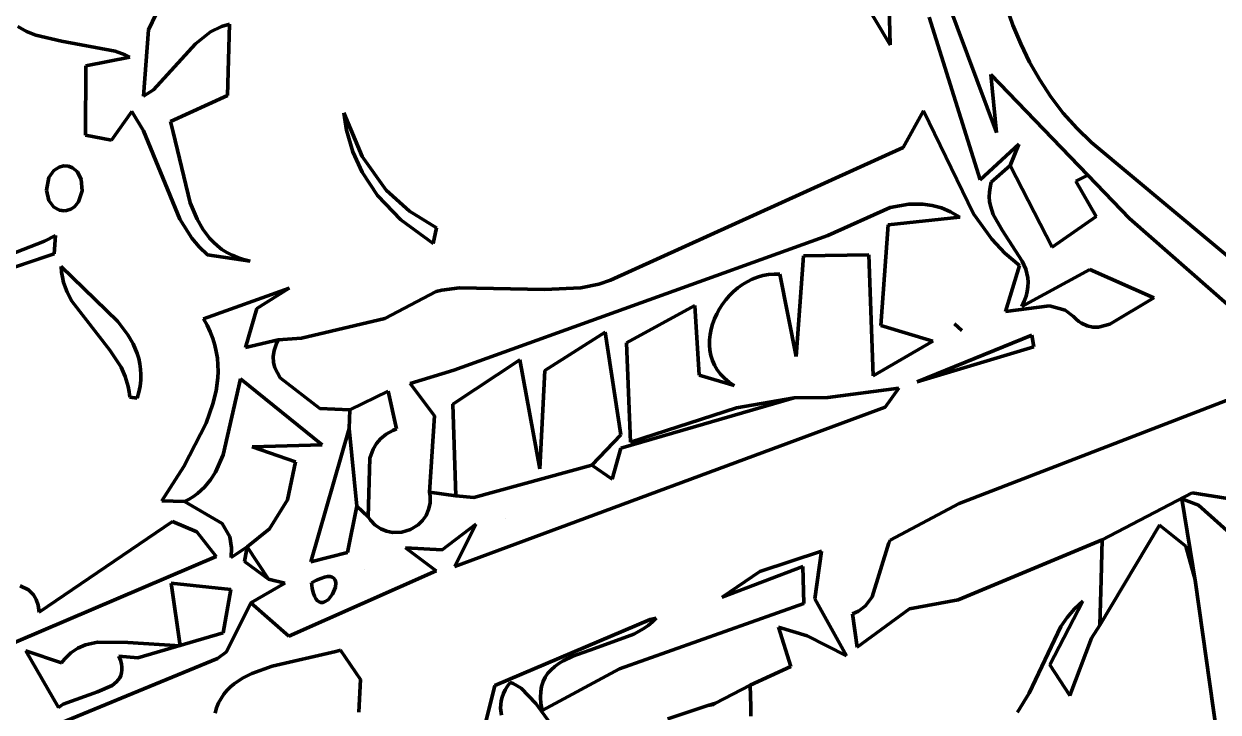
# Model space of a CAD drawing. Header units: millimetres. Extents: x 0 to 8.5, y 0 to 13.2.
# Drawn here: x 3.359 to 4.311, y 10.103 to 10.652 of the extents above; entities that cross this region are included whole.
import ezdxf

# ---------------------------------------------------------------- set-up
doc = ezdxf.new("R2010")
doc.units = ezdxf.units.MM
for name, color, linetype, lineweight in [('color#060606ff', 7, 'CONTINUOUS', 100), ('color#5c5c5cff', 7, 'CONTINUOUS', 100), ('color#aeaeaeff', 7, 'CONTINUOUS', 100), ('color#ffffffff', 7, 'CONTINUOUS', 100)]:
    doc.layers.add(name, color=color, linetype=linetype, lineweight=lineweight)

msp = doc.modelspace()

# ---------------------------------------------------------------- linework, layer by layer
at = {"layer": 'color#060606ff'}
for p, q in [((4.01243, 10.6974), (4.0495, 10.63492)), ((4.0495, 10.63492), (4.04821, 10.6835)), ((3.45839, 10.64679), (3.4646, 10.65972)), ((4.13433, 10.56513), (4.09542, 10.66885)), ((4.14214, 10.66608), (4.1474, 10.65067)), ((3.52317, 10.6513), (3.51661, 10.64939)), ((3.52146, 10.59465), (3.52317, 10.6513)), ((4.08073, 10.65685), (4.12133, 10.52726)), ((4.1474, 10.65067), (4.15358, 10.63564)), ((3.35431, 10.6495), (3.36116, 10.64556)), ((3.36116, 10.64556), (3.3686, 10.64256)), ((3.3686, 10.64256), (3.38905, 10.63784)), ((3.4545, 10.59392), (3.45839, 10.64679)), ((3.50796, 10.64524), (3.49593, 10.63567)), ((3.51661, 10.64939), (3.50796, 10.64524)), ((3.38905, 10.63784), (3.43188, 10.62988)), ((3.49593, 10.63567), (3.46247, 10.59906)), ((4.15358, 10.63564), (4.16069, 10.62104)), ((3.44359, 10.62501), (3.40844, 10.61813)), ((3.43188, 10.62988), (3.4398, 10.62686)), ((3.4398, 10.62686), (3.44359, 10.62501)), ((3.40844, 10.61813), (3.40825, 10.5629)), ((4.16069, 10.62104), (4.16873, 10.60695)), ((4.207, 10.53111), (4.12971, 10.61135)), ((4.12971, 10.61135), (4.13433, 10.56513)), ((4.16873, 10.60695), (4.17769, 10.59343)), ((3.46247, 10.59906), (3.4545, 10.59392)), ((3.47597, 10.57383), (3.52146, 10.59465)), ((4.17769, 10.59343), (4.18757, 10.58056)), ((3.42888, 10.55894), (3.4453, 10.58185)), ((3.4453, 10.58185), (3.45445, 10.56649)), ((3.62865, 10.54601), (3.61418, 10.58079)), ((3.61418, 10.58079), (3.61626, 10.56698)), ((4.07626, 10.58234), (4.05995, 10.55321)), ((4.11588, 10.5004), (4.07626, 10.58234)), ((4.18757, 10.58056), (4.19837, 10.5684)), ((3.45445, 10.56649), (3.48349, 10.496)), ((3.47814, 10.56521), (3.47597, 10.57383)), ((3.49179, 10.50908), (3.47814, 10.56521)), ((3.61626, 10.56698), (3.62132, 10.54958)), ((4.19837, 10.5684), (4.21008, 10.55702)), ((3.40825, 10.5629), (3.42888, 10.55894)), ((4.12133, 10.52726), (4.15206, 10.55565)), ((4.15206, 10.55565), (4.1453, 10.5389)), ((4.21008, 10.55702), (4.39193, 10.40518)), ((3.62132, 10.54958), (3.62877, 10.53338)), ((3.64802, 10.5191), (3.62865, 10.54601)), ((4.05995, 10.55321), (3.82669, 10.44749)), ((3.38729, 10.53758), (3.38302, 10.53483)), ((3.39076, 10.53856), (3.38729, 10.53758)), ((3.39465, 10.53819), (3.39076, 10.53856)), ((3.39794, 10.53693), (3.39465, 10.53819)), ((3.40179, 10.53369), (3.39794, 10.53693)), ((4.1453, 10.5389), (4.13011, 10.5254)), ((3.3791, 10.52934), (3.37712, 10.51915)), ((3.38302, 10.53483), (3.3791, 10.52934)), ((3.40489, 10.52755), (3.40179, 10.53369)), ((3.40556, 10.5185), (3.40489, 10.52755)), ((3.62877, 10.53338), (3.64107, 10.5149)), ((4.24029, 10.4965), (4.207, 10.53111)), ((3.37712, 10.51915), (3.3791, 10.51087)), ((3.40275, 10.50993), (3.40556, 10.5185)), ((3.66638, 10.50227), (3.64802, 10.5191)), ((4.12864, 10.5175), (4.12856, 10.51375)), ((4.12914, 10.52138), (4.12864, 10.5175)), ((4.13011, 10.5254), (4.12914, 10.52138)), ((3.3791, 10.51087), (3.38312, 10.50569)), ((3.39943, 10.50591), (3.40275, 10.50993)), ((3.49727, 10.4961), (3.49179, 10.50908)), ((3.64107, 10.5149), (3.65962, 10.49543)), ((4.04948, 10.50527), (4.06437, 10.50794)), ((4.06437, 10.50794), (4.07557, 10.50803)), ((4.07557, 10.50803), (4.08301, 10.507)), ((4.12856, 10.51375), (4.12887, 10.51011)), ((4.12887, 10.51011), (4.12953, 10.50659)), ((3.38312, 10.50569), (3.38756, 10.50326)), ((3.38756, 10.50326), (3.39122, 10.50256)), ((3.39122, 10.50256), (3.39313, 10.50281)), ((3.39313, 10.50281), (3.39654, 10.50398)), ((3.39654, 10.50398), (3.39943, 10.50591)), ((3.6879, 10.48899), (3.66638, 10.50227)), ((3.99987, 10.4829), (4.04948, 10.50527)), ((4.08301, 10.507), (4.0904, 10.505)), ((4.0904, 10.505), (4.09773, 10.50194)), ((4.09773, 10.50194), (4.10497, 10.49773)), ((4.13056, 10.4801), (4.11588, 10.5004)), ((4.12953, 10.50659), (4.13175, 10.49983)), ((4.13175, 10.49983), (4.13876, 10.48713)), ((3.48349, 10.496), (3.49303, 10.48097)), ((3.5018, 10.48817), (3.49727, 10.4961)), ((3.65962, 10.49543), (3.68545, 10.47669)), ((3.68545, 10.47669), (3.6879, 10.48899)), ((4.04789, 10.49148), (4.04208, 10.41134)), ((4.10497, 10.49773), (4.04789, 10.49148)), ((4.37834, 10.37523), (4.24029, 10.4965)), ((3.38448, 10.4831), (3.37571, 10.47853)), ((3.38329, 10.46838), (3.38448, 10.4831)), ((3.49303, 10.48097), (3.49884, 10.47404)), ((3.50717, 10.481), (3.5018, 10.48817)), ((3.51021, 10.47774), (3.50717, 10.481)), ((3.70191, 10.37562), (3.99987, 10.4829)), ((4.14093, 10.46907), (4.13056, 10.4801)), ((4.13876, 10.48713), (4.15484, 10.4626)), ((3.37571, 10.47853), (3.35246, 10.46948)), ((3.49884, 10.47404), (3.5055, 10.46758)), ((3.5135, 10.47471), (3.51021, 10.47774)), ((3.51706, 10.47195), (3.5135, 10.47471)), ((3.52091, 10.46945), (3.51706, 10.47195)), ((3.52505, 10.46725), (3.52091, 10.46945)), ((3.3025, 10.4415), (3.38329, 10.46838)), ((3.5055, 10.46758), (3.53944, 10.46259)), ((3.52952, 10.46537), (3.52505, 10.46725)), ((3.53431, 10.4638), (3.52952, 10.46537)), ((3.53944, 10.46259), (3.53431, 10.4638)), ((3.98051, 10.46692), (3.97473, 10.38662)), ((4.03245, 10.46769), (3.98051, 10.46692)), ((4.03594, 10.37128), (4.03245, 10.46769)), ((4.15275, 10.45912), (4.14093, 10.46907)), ((4.15484, 10.4626), (4.15757, 10.45614)), ((3.38878, 10.45824), (3.38917, 10.45389)), ((3.43405, 10.4144), (3.38878, 10.45824)), ((3.38917, 10.45389), (3.38988, 10.44971)), ((3.94811, 10.45105), (3.94381, 10.44982)), ((3.95254, 10.45187), (3.94811, 10.45105)), ((3.95708, 10.45224), (3.95254, 10.45187)), ((3.96172, 10.45214), (3.95708, 10.45224)), ((3.97473, 10.38662), (3.96172, 10.45214)), ((4.14139, 10.42245), (4.15275, 10.45912)), ((4.15443, 10.42642), (4.20863, 10.45594)), ((4.15757, 10.45614), (4.15853, 10.45281)), ((4.15853, 10.45281), (4.15918, 10.44938)), ((4.20863, 10.45594), (4.25965, 10.43349)), ((3.38988, 10.44971), (3.39088, 10.44567)), ((3.39088, 10.44567), (3.39366, 10.438)), ((3.57053, 10.44109), (3.50226, 10.41668)), ((3.54477, 10.42486), (3.57053, 10.44109)), ((3.70642, 10.44142), (3.69229, 10.43935)), ((3.7742, 10.43989), (3.70642, 10.44142)), ((3.80314, 10.44138), (3.7742, 10.43989)), ((3.81735, 10.44437), (3.80314, 10.44138)), ((3.82669, 10.44749), (3.81735, 10.44437)), ((3.9282, 10.44127), (3.92478, 10.43836)), ((3.93183, 10.4439), (3.9282, 10.44127)), ((3.93565, 10.44622), (3.93183, 10.4439)), ((3.93965, 10.4482), (3.93565, 10.44622)), ((3.94381, 10.44982), (3.93965, 10.4482)), ((4.1594, 10.44223), (4.15888, 10.43848)), ((4.15918, 10.44938), (4.15948, 10.44586)), ((4.15948, 10.44586), (4.1594, 10.44223)), ((3.39366, 10.438), (3.39734, 10.43079)), ((3.68764, 10.43827), (3.64692, 10.41695)), ((3.69229, 10.43935), (3.68764, 10.43827)), ((3.91863, 10.43182), (3.91594, 10.42824)), ((3.92158, 10.43521), (3.91863, 10.43182)), ((3.92478, 10.43836), (3.92158, 10.43521)), ((4.15791, 10.43461), (4.15644, 10.43059)), ((4.15888, 10.43848), (4.15791, 10.43461)), ((4.25965, 10.43349), (4.22473, 10.41236)), ((3.39734, 10.43079), (3.42776, 10.39173)), ((3.53573, 10.39371), (3.54477, 10.42486)), ((3.89403, 10.42726), (3.83951, 10.39747)), ((3.89745, 10.37168), (3.89403, 10.42726)), ((3.91351, 10.42448), (3.91138, 10.42059)), ((3.91594, 10.42824), (3.91351, 10.42448)), ((4.17644, 10.4269), (4.14139, 10.42245)), ((4.15644, 10.43059), (4.15443, 10.42642)), ((4.18917, 10.42352), (4.17644, 10.4269)), ((4.19563, 10.41845), (4.18917, 10.42352)), ((3.44194, 10.40401), (3.43405, 10.4144)), ((3.50226, 10.41668), (3.5052, 10.41147)), ((3.64692, 10.41695), (3.5804, 10.40118)), ((3.90806, 10.41247), (3.90689, 10.4083)), ((3.90956, 10.41657), (3.90806, 10.41247)), ((3.91138, 10.42059), (3.90956, 10.41657)), ((4.19774, 10.41635), (4.19563, 10.41845)), ((4.19988, 10.41458), (4.19774, 10.41635)), ((4.20205, 10.41312), (4.19988, 10.41458)), ((4.20646, 10.41108), (4.20205, 10.41312)), ((4.22473, 10.41236), (4.21552, 10.41009)), ((3.44621, 10.39668), (3.44194, 10.40401)), ((3.5052, 10.41147), (3.50768, 10.40625)), ((3.50768, 10.40625), (3.50972, 10.40102)), ((3.82247, 10.40594), (3.77429, 10.37538)), ((3.83484, 10.32427), (3.82247, 10.40594)), ((3.90609, 10.40411), (3.90565, 10.3999)), ((3.90689, 10.4083), (3.90609, 10.40411)), ((4.04208, 10.41134), (4.08353, 10.39882)), ((4.07101, 10.36651), (4.16247, 10.4037)), ((4.16247, 10.4037), (4.16418, 10.39433)), ((4.21096, 10.41012), (4.20646, 10.41108)), ((4.21552, 10.41009), (4.21096, 10.41012)), ((3.44949, 10.38897), (3.44621, 10.39668)), ((3.50972, 10.40102), (3.51133, 10.39578)), ((3.51133, 10.39578), (3.51254, 10.39053)), ((3.56191, 10.39979), (3.53573, 10.39371)), ((3.5804, 10.40118), (3.56191, 10.39979)), ((3.83951, 10.39747), (3.8425, 10.31839)), ((3.90565, 10.3999), (3.90561, 10.39572)), ((3.90561, 10.39572), (3.90597, 10.39158)), ((4.08353, 10.39882), (4.03594, 10.37128)), ((4.16418, 10.39433), (4.07101, 10.36651)), ((3.42776, 10.39173), (3.43663, 10.37801)), ((3.4507, 10.38496), (3.44949, 10.38897)), ((3.45161, 10.38083), (3.4507, 10.38496)), ((3.51254, 10.39053), (3.51336, 10.38528)), ((3.51336, 10.38528), (3.51381, 10.38004)), ((3.75448, 10.38409), (3.70094, 10.34877)), ((3.77047, 10.29708), (3.75448, 10.38409)), ((3.90597, 10.39158), (3.90674, 10.38751)), ((3.90674, 10.38751), (3.90796, 10.38355)), ((3.43663, 10.37801), (3.44, 10.37059)), ((3.4522, 10.37659), (3.45161, 10.38083)), ((3.45243, 10.37221), (3.4522, 10.37659)), ((3.51392, 10.3748), (3.51369, 10.36957)), ((3.51381, 10.38004), (3.51392, 10.3748)), ((3.66692, 10.3651), (3.70191, 10.37562)), ((3.77429, 10.37538), (3.77047, 10.29708)), ((3.90796, 10.38355), (3.90963, 10.37972)), ((3.90963, 10.37972), (3.91177, 10.37605)), ((3.91177, 10.37605), (3.91439, 10.37256)), ((4.10453, 10.26948), (4.37834, 10.37523)), ((3.44, 10.37059), (3.44239, 10.36267)), ((3.45177, 10.36306), (3.4523, 10.36771)), ((3.4523, 10.36771), (3.45243, 10.37221)), ((3.51369, 10.36957), (3.51233, 10.35914)), ((3.68639, 10.33935), (3.66692, 10.3651)), ((3.92534, 10.36347), (3.89745, 10.37168)), ((3.91439, 10.37256), (3.91752, 10.36928)), ((3.91752, 10.36928), (3.92116, 10.36624)), ((3.92116, 10.36624), (3.92534, 10.36347)), ((3.44239, 10.36267), (3.44318, 10.35849)), ((3.44318, 10.35849), (3.44365, 10.35415)), ((3.44948, 10.35333), (3.45084, 10.35827)), ((3.45084, 10.35827), (3.45177, 10.36306)), ((3.51233, 10.35914), (3.50988, 10.34879)), ((3.61882, 10.34412), (3.64942, 10.35908)), ((3.64942, 10.35908), (3.65627, 10.32889)), ((3.44365, 10.35415), (3.44948, 10.35333)), ((3.50988, 10.34879), (3.50449, 10.33345)), ((3.70094, 10.34877), (3.70331, 10.27575)), ((3.97316, 10.35366), (3.83486, 10.31365)), ((3.8425, 10.31839), (3.92719, 10.34565)), ((3.92719, 10.34565), (3.97316, 10.35366)), ((3.61834, 10.32921), (3.61882, 10.34412)), ((3.68251, 10.27848), (3.68639, 10.33935)), ((3.50449, 10.33345), (3.48657, 10.299)), ((3.62459, 10.26748), (3.61834, 10.32921)), ((3.65318, 10.32763), (3.64783, 10.32466)), ((3.65627, 10.32889), (3.65318, 10.32763)), ((3.6401, 10.31719), (3.6375, 10.31281)), ((3.64351, 10.32116), (3.6401, 10.31719)), ((3.64783, 10.32466), (3.64351, 10.32116)), ((3.81188, 10.30005), (3.83484, 10.32427)), ((3.6375, 10.31281), (3.63491, 10.30559)), ((3.83486, 10.31365), (3.82793, 10.2889)), ((3.48657, 10.299), (3.4692, 10.27166)), ((3.63491, 10.30559), (3.63359, 10.25878)), ((3.82793, 10.2889), (3.81188, 10.30005)), ((3.4692, 10.27166), (3.48707, 10.27111)), ((3.48707, 10.27111), (3.51719, 10.25369)), ((3.70331, 10.27575), (3.68251, 10.27848)), ((4.04946, 10.24019), (4.10453, 10.26948)), ((4.29027, 10.27792), (4.21842, 10.24069)), ((4.36021, 10.26712), (4.29027, 10.27792)), ((3.63359, 10.25878), (3.62459, 10.26748)), ((3.47756, 10.25506), (3.37145, 10.18294)), ((3.49699, 10.24705), (3.47756, 10.25506)), ((3.51719, 10.25369), (3.52319, 10.24299)), ((3.74265, 10.25741), (3.74265, 10.25741)), ((4.21668, 10.1727), (4.26417, 10.25233)), ((4.26417, 10.25233), (4.28515, 10.23553)), ((3.51253, 10.22742), (3.49699, 10.24705)), ((3.52319, 10.24299), (3.5247, 10.23414)), ((3.5243, 10.22648), (3.53715, 10.23512)), ((3.5247, 10.23414), (3.5243, 10.22648)), ((3.53715, 10.23512), (3.53512, 10.22325)), ((3.94575, 10.21524), (3.99477, 10.23152)), ((3.99477, 10.23152), (3.98949, 10.19368)), ((4.03517, 10.19525), (4.04844, 10.23815)), ((4.04844, 10.23815), (4.04946, 10.24019)), ((4.21842, 10.24069), (4.10387, 10.19279)), ((4.28515, 10.23553), (4.29277, 10.20882)), ((3.33019, 10.14975), (3.51253, 10.22742)), ((3.53512, 10.22325), (3.55413, 10.20934)), ((3.63048, 10.21674), (3.63048, 10.21674)), ((3.98002, 10.21935), (3.91578, 10.19493)), ((3.91578, 10.19493), (3.94575, 10.21524)), ((3.98089, 10.18983), (3.98002, 10.21935)), ((3.36294, 10.20083), (3.35624, 10.20403)), ((3.47646, 10.20598), (3.48362, 10.15624)), ((3.52406, 10.201), (3.47646, 10.20598)), ((3.56722, 10.20606), (3.53994, 10.1904)), ((3.55413, 10.20934), (3.56722, 10.20606)), ((4.29277, 10.20882), (4.2928, 10.20653)), ((4.2928, 10.20653), (4.30982, 10.08604)), ((3.36694, 10.19674), (3.36294, 10.20083)), ((3.36901, 10.19304), (3.36694, 10.19674)), ((3.51799, 10.16655), (3.52406, 10.201)), ((3.98949, 10.19368), (4.01478, 10.14804)), ((4.02982, 10.18806), (4.03517, 10.19525)), ((3.37053, 10.18847), (3.36901, 10.19304)), ((3.37145, 10.18294), (3.37053, 10.18847)), ((3.53994, 10.1904), (3.52077, 10.15132)), ((3.83393, 10.13791), (3.98089, 10.18983)), ((4.06494, 10.18556), (4.02334, 10.15518)), ((4.02421, 10.18379), (4.02982, 10.18806)), ((4.10387, 10.19279), (4.06494, 10.18556)), ((4.20318, 10.1917), (4.17669, 10.14098)), ((4.19056, 10.17882), (4.19641, 10.18558)), ((4.19641, 10.18558), (4.20318, 10.1917)), ((3.73441, 10.12464), (3.85836, 10.17718)), ((3.86011, 10.17515), (3.85682, 10.17236)), ((3.85836, 10.17718), (3.86309, 10.17823)), ((3.86309, 10.17823), (3.86011, 10.17515)), ((4.01955, 10.1816), (4.02421, 10.18379)), ((4.02334, 10.15518), (4.01955, 10.1816)), ((4.18548, 10.17151), (4.19056, 10.17882)), ((3.45003, 10.14647), (3.51799, 10.16655)), ((3.84539, 10.16542), (3.81402, 10.15412)), ((3.85324, 10.16982), (3.84539, 10.16542)), ((3.85682, 10.17236), (3.85324, 10.16982)), ((3.9835, 10.16418), (3.96062, 10.17102)), ((3.96062, 10.17102), (3.97038, 10.13964)), ((4.16028, 10.11846), (4.18548, 10.17151)), ((4.20999, 10.16228), (4.21668, 10.1727)), ((3.40824, 10.15681), (3.40227, 10.15418)), ((3.41782, 10.15905), (3.40824, 10.15681)), ((3.44209, 10.15891), (3.41782, 10.15905)), ((3.48362, 10.15624), (3.44209, 10.15891)), ((4.01478, 10.14804), (3.9835, 10.16418)), ((4.19285, 10.11659), (4.20999, 10.16228)), ((3.51344, 10.14605), (3.35228, 10.07967)), ((3.38926, 10.14263), (3.3608, 10.15216)), ((3.3608, 10.15216), (3.38675, 10.10701)), ((3.3941, 10.1482), (3.39162, 10.14559)), ((3.39671, 10.15049), (3.3941, 10.1482)), ((3.40227, 10.15418), (3.39671, 10.15049)), ((3.43611, 10.1448), (3.43492, 10.14794)), ((3.43492, 10.14794), (3.45003, 10.14647)), ((3.52077, 10.15132), (3.51344, 10.14605)), ((3.7966, 10.14792), (3.78889, 10.14416)), ((3.81402, 10.15412), (3.7966, 10.14792)), ((3.39162, 10.14559), (3.38926, 10.14263)), ((3.43689, 10.14191), (3.43611, 10.1448)), ((3.43728, 10.13925), (3.43689, 10.14191)), ((3.43703, 10.13455), (3.43733, 10.1368)), ((3.43733, 10.1368), (3.43728, 10.13925)), ((3.77216, 10.10463), (3.83393, 10.13791)), ((3.77935, 10.1371), (3.77685, 10.13426)), ((3.78222, 10.13968), (3.77935, 10.1371)), ((3.78541, 10.14203), (3.78222, 10.13968)), ((3.78889, 10.14416), (3.78541, 10.14203)), ((3.97038, 10.13964), (3.93792, 10.12491)), ((4.17669, 10.14098), (4.19285, 10.11659)), ((3.42944, 10.12459), (3.43293, 10.12733)), ((3.43293, 10.12733), (3.43552, 10.13062)), ((3.43552, 10.13062), (3.43642, 10.1325)), ((3.43642, 10.1325), (3.43703, 10.13455)), ((3.74675, 10.127), (3.74458, 10.12408)), ((3.74915, 10.12604), (3.74675, 10.127)), ((3.77304, 10.12766), (3.77181, 10.12386)), ((3.77473, 10.13112), (3.77304, 10.12766)), ((3.77685, 10.13426), (3.77473, 10.13112)), ((3.39037, 10.10961), (3.41794, 10.11944)), ((3.41794, 10.11944), (3.42944, 10.12459)), ((3.72622, 10.09135), (3.73441, 10.12464)), ((3.74137, 10.11824), (3.74031, 10.11531)), ((3.74279, 10.12116), (3.74137, 10.11824)), ((3.74458, 10.12408), (3.74279, 10.12116)), ((3.75557, 10.12233), (3.74915, 10.12604)), ((3.76717, 10.11009), (3.75557, 10.12233)), ((3.77107, 10.11968), (3.77086, 10.1151)), ((3.77181, 10.12386), (3.77107, 10.11968)), ((3.93792, 10.12491), (3.9105, 10.11051)), ((4.15099, 10.1032), (4.16028, 10.11846)), ((3.38675, 10.10701), (3.39037, 10.10961)), ((3.73959, 10.11239), (3.73909, 10.10658)), ((3.74031, 10.11531), (3.73959, 10.11239)), ((3.79341, 10.07446), (3.76717, 10.11009)), ((3.77086, 10.1151), (3.77121, 10.1101)), ((3.77121, 10.1101), (3.77216, 10.10463)), ((3.90428, 10.10855), (3.87251, 10.0979)), ((3.9105, 10.11051), (3.90428, 10.10855)), ((3.73909, 10.10658), (3.73973, 10.10082))]:
    msp.add_line(p, q, dxfattribs=at)
at = {"layer": 'color#5c5c5cff'}
for p, q in [((3.38302, 10.53483), (3.38729, 10.53758)), ((3.38729, 10.53758), (3.39076, 10.53856)), ((3.39076, 10.53856), (3.39465, 10.53819)), ((3.39465, 10.53819), (3.39794, 10.53693)), ((3.39794, 10.53693), (3.40179, 10.53369)), ((3.37712, 10.51915), (3.3791, 10.52934)), ((3.3791, 10.52934), (3.38302, 10.53483)), ((3.40179, 10.53369), (3.40489, 10.52755)), ((3.40489, 10.52755), (3.40556, 10.5185)), ((3.3791, 10.51087), (3.37712, 10.51915)), ((3.40556, 10.5185), (3.40275, 10.50993)), ((3.38312, 10.50569), (3.3791, 10.51087)), ((3.40275, 10.50993), (3.39943, 10.50591)), ((3.38756, 10.50326), (3.38312, 10.50569)), ((3.39122, 10.50256), (3.38756, 10.50326)), ((3.39313, 10.50281), (3.39122, 10.50256)), ((3.39654, 10.50398), (3.39313, 10.50281)), ((3.39943, 10.50591), (3.39654, 10.50398)), ((3.51801, 10.30841), (3.53192, 10.36895)), ((3.53192, 10.36895), (3.59681, 10.31618)), ((3.51191, 10.29457), (3.51801, 10.30841)), ((3.59681, 10.31618), (3.5412, 10.31471)), ((3.5412, 10.31471), (3.57564, 10.30278)), ((3.57564, 10.30278), (3.56936, 10.27247)), ((3.5079, 10.28829), (3.51191, 10.29457)), ((3.49745, 10.27744), (3.50311, 10.28255)), ((3.50311, 10.28255), (3.5079, 10.28829)), ((3.48707, 10.27111), (3.4908, 10.27303)), ((3.51719, 10.25369), (3.48707, 10.27111)), ((3.4908, 10.27303), (3.49425, 10.27514)), ((3.49425, 10.27514), (3.49745, 10.27744)), ((3.56936, 10.27247), (3.555, 10.24931)), ((3.52319, 10.24299), (3.51719, 10.25369)), ((3.5247, 10.23414), (3.52319, 10.24299)), ((3.555, 10.24931), (3.53715, 10.23512)), ((3.53715, 10.23512), (3.5243, 10.22648)), ((3.5243, 10.22648), (3.5247, 10.23414)), ((3.55713, 10.13989), (3.60787, 10.1515)), ((3.60787, 10.1515), (3.61149, 10.15264)), ((3.61149, 10.15264), (3.62741, 10.12925)), ((3.54075, 10.13418), (3.55713, 10.13989)), ((3.52672, 10.12596), (3.53336, 10.13044)), ((3.53336, 10.13044), (3.54075, 10.13418)), ((3.62741, 10.12925), (3.62608, 10.10334)), ((3.51628, 10.11425), (3.51848, 10.11756)), ((3.51848, 10.11756), (3.52097, 10.1206)), ((3.52097, 10.1206), (3.52372, 10.12339)), ((3.52372, 10.12339), (3.52672, 10.12596)), ((3.5128, 10.1068), (3.51438, 10.11067)), ((3.51438, 10.11067), (3.51628, 10.11425)), ((3.51156, 10.10262), (3.5128, 10.1068)), ((3.9385, 10.10749), (3.93856, 10.09999)), ((3.93856, 10.09999), (3.9385, 10.10749))]:
    msp.add_line(p, q, dxfattribs=at)
at = {"layer": 'color#aeaeaeff'}
for p, q in [((4.0495, 10.63492), (4.01243, 10.6974)), ((4.04821, 10.6835), (4.0495, 10.63492)), ((4.09542, 10.66885), (4.13433, 10.56513)), ((4.12133, 10.52726), (4.08073, 10.65685)), ((4.13433, 10.56513), (4.12971, 10.61135)), ((4.12971, 10.61135), (4.207, 10.53111)), ((4.15206, 10.55565), (4.12133, 10.52726)), ((4.1453, 10.5389), (4.15206, 10.55565)), ((4.17879, 10.47385), (4.1453, 10.5389)), ((4.207, 10.53111), (4.19752, 10.52643)), ((4.19752, 10.52643), (4.21378, 10.49803)), ((4.21378, 10.49803), (4.17879, 10.47385)), ((3.50226, 10.41668), (3.57053, 10.44109)), ((3.57053, 10.44109), (3.54477, 10.42486)), ((3.54477, 10.42486), (3.53573, 10.39371)), ((3.5052, 10.41147), (3.50226, 10.41668)), ((4.10095, 10.41271), (4.10656, 10.40731)), ((4.10656, 10.40731), (4.10095, 10.41271)), ((3.50768, 10.40625), (3.5052, 10.41147)), ((3.50972, 10.40102), (3.50768, 10.40625)), ((3.51133, 10.39578), (3.50972, 10.40102)), ((3.51254, 10.39053), (3.51133, 10.39578)), ((3.53573, 10.39371), (3.56191, 10.39979)), ((3.56055, 10.39694), (3.55869, 10.39153)), ((3.56191, 10.39979), (3.56055, 10.39694)), ((3.51336, 10.38528), (3.51254, 10.39053)), ((3.51381, 10.38004), (3.51336, 10.38528)), ((3.55869, 10.39153), (3.55789, 10.38651)), ((3.55789, 10.38651), (3.55805, 10.38184)), ((3.51369, 10.36957), (3.51392, 10.3748)), ((3.51392, 10.3748), (3.51381, 10.38004)), ((3.55805, 10.38184), (3.55907, 10.37749)), ((3.55907, 10.37749), (3.5633, 10.36962)), ((3.51233, 10.35914), (3.51369, 10.36957)), ((3.53192, 10.36895), (3.51801, 10.30841)), ((3.59681, 10.31618), (3.53192, 10.36895)), ((3.5633, 10.36962), (3.59494, 10.34514)), ((3.50988, 10.34879), (3.51233, 10.35914)), ((3.99993, 10.35408), (4.05636, 10.3613)), ((4.05636, 10.3613), (4.04547, 10.34636)), ((3.50449, 10.33345), (3.50988, 10.34879)), ((4.04547, 10.34636), (3.70263, 10.21939)), ((3.83486, 10.31365), (3.97316, 10.35366)), ((3.97316, 10.35366), (3.99993, 10.35408)), ((3.59494, 10.34514), (3.61882, 10.34412)), ((3.61882, 10.34412), (3.61834, 10.32921)), ((3.48657, 10.299), (3.50449, 10.33345)), ((3.61834, 10.32921), (3.58775, 10.22302)), ((3.51801, 10.30841), (3.51191, 10.29457)), ((3.5412, 10.31471), (3.59681, 10.31618)), ((3.57564, 10.30278), (3.5412, 10.31471)), ((3.82793, 10.2889), (3.83486, 10.31365)), ((3.4692, 10.27166), (3.48657, 10.299)), ((3.56936, 10.27247), (3.57564, 10.30278)), ((3.71768, 10.27434), (3.81188, 10.30005)), ((3.81188, 10.30005), (3.82793, 10.2889)), ((3.51191, 10.29457), (3.5079, 10.28829)), ((3.50311, 10.28255), (3.49745, 10.27744)), ((3.5079, 10.28829), (3.50311, 10.28255)), ((3.48707, 10.27111), (3.4692, 10.27166)), ((3.4908, 10.27303), (3.48707, 10.27111)), ((3.49425, 10.27514), (3.4908, 10.27303)), ((3.49745, 10.27744), (3.49425, 10.27514)), ((3.555, 10.24931), (3.56936, 10.27247)), ((3.68177, 10.26464), (3.68287, 10.26981)), ((3.68292, 10.27548), (3.68251, 10.27848)), ((3.68251, 10.27848), (3.70331, 10.27575)), ((3.68287, 10.26981), (3.68292, 10.27548)), ((3.70331, 10.27575), (3.71768, 10.27434)), ((4.21842, 10.24069), (4.29027, 10.27792)), ((4.29528, 10.26806), (4.28192, 10.27315)), ((4.28192, 10.27315), (4.2928, 10.20653)), ((4.29027, 10.27792), (4.36021, 10.26712)), ((3.61702, 10.2304), (3.62459, 10.26748)), ((3.62459, 10.26748), (3.63359, 10.25878)), ((3.67692, 10.25598), (3.67974, 10.26002)), ((3.67974, 10.26002), (3.68177, 10.26464)), ((4.34527, 10.22357), (4.29528, 10.26806)), ((3.37145, 10.18294), (3.47756, 10.25506)), ((3.47756, 10.25506), (3.49699, 10.24705)), ((3.63359, 10.25878), (3.63532, 10.25637)), ((3.63532, 10.25637), (3.6392, 10.25237)), ((3.6392, 10.25237), (3.64353, 10.24943)), ((3.66723, 10.24879), (3.67343, 10.25258)), ((3.67343, 10.25258), (3.67692, 10.25598)), ((3.71938, 10.25315), (3.69259, 10.23272)), ((3.70263, 10.21939), (3.71938, 10.25315)), ((3.74265, 10.25741), (3.74265, 10.25741)), ((4.26417, 10.25233), (4.21668, 10.1727)), ((4.28515, 10.23553), (4.26417, 10.25233)), ((3.49699, 10.24705), (3.51253, 10.22742)), ((3.53715, 10.23512), (3.555, 10.24931)), ((3.64353, 10.24943), (3.64816, 10.24749)), ((3.64816, 10.24749), (3.65298, 10.2465)), ((3.65298, 10.2465), (3.66027, 10.24671)), ((3.66027, 10.24671), (3.66723, 10.24879)), ((3.55413, 10.20934), (3.53715, 10.23512)), ((3.69259, 10.23272), (3.66321, 10.23409)), ((3.66321, 10.23409), (3.68773, 10.21595)), ((4.21762, 10.20893), (4.21842, 10.24069)), ((4.29277, 10.20882), (4.28515, 10.23553)), ((3.51253, 10.22742), (3.33019, 10.14975)), ((3.58775, 10.22302), (3.61702, 10.2304)), ((3.68773, 10.21595), (3.57026, 10.16377)), ((3.63048, 10.21674), (3.63048, 10.21674)), ((3.35624, 10.20403), (3.36294, 10.20083)), ((3.53994, 10.1904), (3.56722, 10.20606)), ((3.56722, 10.20606), (3.55413, 10.20934)), ((3.59228, 10.20835), (3.58829, 10.20623)), ((3.58829, 10.20623), (3.58895, 10.20198)), ((3.59574, 10.20986), (3.59228, 10.20835)), ((3.5987, 10.21081), (3.59574, 10.20986)), ((3.6012, 10.21126), (3.5987, 10.21081)), ((3.60325, 10.21126), (3.6012, 10.21126)), ((3.60488, 10.21085), (3.60325, 10.21126)), ((3.60613, 10.21009), (3.60488, 10.21085)), ((3.60701, 10.20903), (3.60613, 10.21009)), ((3.60755, 10.20772), (3.60701, 10.20903)), ((3.60743, 10.20276), (3.60779, 10.2062)), ((3.60779, 10.2062), (3.60755, 10.20772)), ((4.21668, 10.1727), (4.21762, 10.20893)), ((4.2928, 10.20653), (4.29277, 10.20882)), ((3.36294, 10.20083), (3.36694, 10.19674)), ((3.36694, 10.19674), (3.36901, 10.19304)), ((3.58895, 10.20198), (3.58979, 10.19849)), ((3.58979, 10.19849), (3.5908, 10.19571)), ((3.5908, 10.19571), (3.59195, 10.19359)), ((3.59195, 10.19359), (3.59321, 10.19207)), ((3.60163, 10.19286), (3.60521, 10.19736)), ((3.60521, 10.19736), (3.60743, 10.20276)), ((3.36901, 10.19304), (3.37053, 10.18847)), ((3.37053, 10.18847), (3.37145, 10.18294)), ((3.57026, 10.16377), (3.53994, 10.1904)), ((3.59321, 10.19207), (3.59455, 10.19111)), ((3.59455, 10.19111), (3.59595, 10.19065)), ((3.59595, 10.19065), (3.59739, 10.19065)), ((3.59739, 10.19065), (3.59883, 10.19105)), ((3.59883, 10.19105), (3.60163, 10.19286)), ((3.9105, 10.11051), (3.93792, 10.12491)), ((3.93792, 10.12491), (3.9385, 10.10749)), ((3.87251, 10.0979), (3.90428, 10.10855)), ((3.90428, 10.10855), (3.90865, 10.10946)), ((3.90865, 10.10946), (3.9105, 10.11051)), ((3.9385, 10.10749), (3.93856, 10.09999))]:
    msp.add_line(p, q, dxfattribs=at)
at = {"layer": 'color#ffffffff'}
for p, q in [((3.4646, 10.65972), (3.45839, 10.64679)), ((4.1474, 10.65067), (4.14214, 10.66608)), ((3.51661, 10.64939), (3.52317, 10.6513)), ((3.52317, 10.6513), (3.52146, 10.59465)), ((4.15358, 10.63564), (4.1474, 10.65067)), ((3.36116, 10.64556), (3.35431, 10.6495)), ((3.3686, 10.64256), (3.36116, 10.64556)), ((3.38905, 10.63784), (3.3686, 10.64256)), ((3.45839, 10.64679), (3.4545, 10.59392)), ((3.49593, 10.63567), (3.50796, 10.64524)), ((3.50796, 10.64524), (3.51661, 10.64939)), ((3.43188, 10.62988), (3.38905, 10.63784)), ((3.46247, 10.59906), (3.49593, 10.63567)), ((4.16069, 10.62104), (4.15358, 10.63564)), ((3.40844, 10.61813), (3.44359, 10.62501)), ((3.4398, 10.62686), (3.43188, 10.62988)), ((3.44359, 10.62501), (3.4398, 10.62686)), ((3.40825, 10.5629), (3.40844, 10.61813)), ((4.16873, 10.60695), (4.16069, 10.62104)), ((4.17769, 10.59343), (4.16873, 10.60695)), ((3.4545, 10.59392), (3.46247, 10.59906)), ((3.52146, 10.59465), (3.47597, 10.57383)), ((4.18757, 10.58056), (4.17769, 10.59343)), ((3.4453, 10.58185), (3.42888, 10.55894)), ((3.45445, 10.56649), (3.4453, 10.58185)), ((3.61626, 10.56698), (3.61418, 10.58079)), ((3.61418, 10.58079), (3.62865, 10.54601)), ((4.05995, 10.55321), (4.07626, 10.58234)), ((4.07626, 10.58234), (4.11588, 10.5004)), ((4.19837, 10.5684), (4.18757, 10.58056)), ((3.48349, 10.496), (3.45445, 10.56649)), ((3.47597, 10.57383), (3.47814, 10.56521)), ((3.47814, 10.56521), (3.49179, 10.50908)), ((3.62132, 10.54958), (3.61626, 10.56698)), ((4.21008, 10.55702), (4.19837, 10.5684)), ((3.42888, 10.55894), (3.40825, 10.5629)), ((4.39193, 10.40518), (4.21008, 10.55702)), ((3.62877, 10.53338), (3.62132, 10.54958)), ((3.62865, 10.54601), (3.64802, 10.5191)), ((3.82669, 10.44749), (4.05995, 10.55321)), ((4.13011, 10.5254), (4.1453, 10.5389)), ((4.1453, 10.5389), (4.17879, 10.47385)), ((3.64107, 10.5149), (3.62877, 10.53338)), ((4.19752, 10.52643), (4.207, 10.53111)), ((4.207, 10.53111), (4.24029, 10.4965)), ((3.64802, 10.5191), (3.66638, 10.50227)), ((4.12856, 10.51375), (4.12864, 10.5175)), ((4.12864, 10.5175), (4.12914, 10.52138)), ((4.12914, 10.52138), (4.13011, 10.5254)), ((4.21378, 10.49803), (4.19752, 10.52643)), ((3.49179, 10.50908), (3.49727, 10.4961)), ((3.65962, 10.49543), (3.64107, 10.5149)), ((4.06437, 10.50794), (4.04948, 10.50527)), ((4.07557, 10.50803), (4.06437, 10.50794)), ((4.08301, 10.507), (4.07557, 10.50803)), ((4.12887, 10.51011), (4.12856, 10.51375)), ((4.12953, 10.50659), (4.12887, 10.51011)), ((3.66638, 10.50227), (3.6879, 10.48899)), ((4.04948, 10.50527), (3.99987, 10.4829)), ((4.0904, 10.505), (4.08301, 10.507)), ((4.09773, 10.50194), (4.0904, 10.505)), ((4.10497, 10.49773), (4.09773, 10.50194)), ((4.11588, 10.5004), (4.13056, 10.4801)), ((4.13175, 10.49983), (4.12953, 10.50659)), ((4.13876, 10.48713), (4.13175, 10.49983)), ((4.17879, 10.47385), (4.21378, 10.49803)), ((3.49303, 10.48097), (3.48349, 10.496)), ((3.49727, 10.4961), (3.5018, 10.48817)), ((3.68545, 10.47669), (3.65962, 10.49543)), ((3.6879, 10.48899), (3.68545, 10.47669)), ((4.04208, 10.41134), (4.04789, 10.49148)), ((4.04789, 10.49148), (4.10497, 10.49773)), ((4.24029, 10.4965), (4.37834, 10.37523)), ((3.37571, 10.47853), (3.38448, 10.4831)), ((3.38448, 10.4831), (3.38329, 10.46838)), ((3.49884, 10.47404), (3.49303, 10.48097)), ((3.5018, 10.48817), (3.50717, 10.481)), ((3.50717, 10.481), (3.51021, 10.47774)), ((3.99987, 10.4829), (3.70191, 10.37562)), ((4.13056, 10.4801), (4.14093, 10.46907)), ((4.15484, 10.4626), (4.13876, 10.48713)), ((3.35246, 10.46948), (3.37571, 10.47853)), ((3.5055, 10.46758), (3.49884, 10.47404)), ((3.51021, 10.47774), (3.5135, 10.47471)), ((3.5135, 10.47471), (3.51706, 10.47195)), ((3.51706, 10.47195), (3.52091, 10.46945)), ((3.52091, 10.46945), (3.52505, 10.46725)), ((3.38329, 10.46838), (3.3025, 10.4415)), ((3.53944, 10.46259), (3.5055, 10.46758)), ((3.52505, 10.46725), (3.52952, 10.46537)), ((3.52952, 10.46537), (3.53431, 10.4638)), ((3.53431, 10.4638), (3.53944, 10.46259)), ((3.97473, 10.38662), (3.98051, 10.46692)), ((3.98051, 10.46692), (4.03245, 10.46769)), ((4.03245, 10.46769), (4.03594, 10.37128)), ((4.14093, 10.46907), (4.15275, 10.45912)), ((4.15757, 10.45614), (4.15484, 10.4626)), ((3.38878, 10.45824), (3.43405, 10.4144)), ((3.38917, 10.45389), (3.38878, 10.45824)), ((3.38988, 10.44971), (3.38917, 10.45389)), ((3.94381, 10.44982), (3.94811, 10.45105)), ((3.94811, 10.45105), (3.95254, 10.45187)), ((3.95254, 10.45187), (3.95708, 10.45224)), ((3.95708, 10.45224), (3.96172, 10.45214)), ((3.96172, 10.45214), (3.97473, 10.38662)), ((4.15275, 10.45912), (4.14139, 10.42245)), ((4.20863, 10.45594), (4.15443, 10.42642)), ((4.15853, 10.45281), (4.15757, 10.45614)), ((4.15918, 10.44938), (4.15853, 10.45281)), ((4.25965, 10.43349), (4.20863, 10.45594)), ((3.39088, 10.44567), (3.38988, 10.44971)), ((3.39366, 10.438), (3.39088, 10.44567)), ((3.69229, 10.43935), (3.70642, 10.44142)), ((3.70642, 10.44142), (3.7742, 10.43989)), ((3.7742, 10.43989), (3.80314, 10.44138)), ((3.80314, 10.44138), (3.81735, 10.44437)), ((3.81735, 10.44437), (3.82669, 10.44749)), ((3.92478, 10.43836), (3.9282, 10.44127)), ((3.9282, 10.44127), (3.93183, 10.4439)), ((3.93183, 10.4439), (3.93565, 10.44622)), ((3.93565, 10.44622), (3.93965, 10.4482)), ((3.93965, 10.4482), (3.94381, 10.44982)), ((4.15888, 10.43848), (4.1594, 10.44223)), ((4.15948, 10.44586), (4.15918, 10.44938)), ((4.1594, 10.44223), (4.15948, 10.44586)), ((3.39734, 10.43079), (3.39366, 10.438)), ((3.64692, 10.41695), (3.68764, 10.43827)), ((3.68764, 10.43827), (3.69229, 10.43935)), ((3.91594, 10.42824), (3.91863, 10.43182)), ((3.91863, 10.43182), (3.92158, 10.43521)), ((3.92158, 10.43521), (3.92478, 10.43836)), ((4.15644, 10.43059), (4.15791, 10.43461)), ((4.15791, 10.43461), (4.15888, 10.43848)), ((4.22473, 10.41236), (4.25965, 10.43349)), ((3.42776, 10.39173), (3.39734, 10.43079)), ((3.83951, 10.39747), (3.89403, 10.42726)), ((3.89403, 10.42726), (3.89745, 10.37168)), ((3.91138, 10.42059), (3.91351, 10.42448)), ((3.91351, 10.42448), (3.91594, 10.42824)), ((4.14139, 10.42245), (4.17644, 10.4269)), ((4.15443, 10.42642), (4.15644, 10.43059)), ((4.17644, 10.4269), (4.18917, 10.42352)), ((4.18917, 10.42352), (4.19563, 10.41845)), ((3.43405, 10.4144), (3.44194, 10.40401)), ((3.5804, 10.40118), (3.64692, 10.41695)), ((3.90689, 10.4083), (3.90806, 10.41247)), ((3.90806, 10.41247), (3.90956, 10.41657)), ((3.90956, 10.41657), (3.91138, 10.42059)), ((4.10095, 10.41271), (4.10656, 10.40731)), ((4.10656, 10.40731), (4.10095, 10.41271)), ((4.19563, 10.41845), (4.19774, 10.41635)), ((4.19774, 10.41635), (4.19988, 10.41458)), ((4.19988, 10.41458), (4.20205, 10.41312)), ((4.20205, 10.41312), (4.20646, 10.41108)), ((4.21552, 10.41009), (4.22473, 10.41236)), ((3.44194, 10.40401), (3.44621, 10.39668)), ((3.77429, 10.37538), (3.82247, 10.40594)), ((3.82247, 10.40594), (3.83484, 10.32427)), ((3.90565, 10.3999), (3.90609, 10.40411)), ((3.90609, 10.40411), (3.90689, 10.4083)), ((4.08353, 10.39882), (4.04208, 10.41134)), ((4.16247, 10.4037), (4.07101, 10.36651)), ((4.16418, 10.39433), (4.16247, 10.4037)), ((4.20646, 10.41108), (4.21096, 10.41012)), ((4.21096, 10.41012), (4.21552, 10.41009)), ((3.44621, 10.39668), (3.44949, 10.38897)), ((3.55869, 10.39153), (3.56055, 10.39694)), ((3.56055, 10.39694), (3.56191, 10.39979)), ((3.56191, 10.39979), (3.5804, 10.40118)), ((3.8425, 10.31839), (3.83951, 10.39747)), ((3.90561, 10.39572), (3.90565, 10.3999)), ((3.90597, 10.39158), (3.90561, 10.39572)), ((4.03594, 10.37128), (4.08353, 10.39882)), ((4.07101, 10.36651), (4.16418, 10.39433)), ((3.43663, 10.37801), (3.42776, 10.39173)), ((3.44949, 10.38897), (3.4507, 10.38496)), ((3.4507, 10.38496), (3.45161, 10.38083)), ((3.55789, 10.38651), (3.55869, 10.39153)), ((3.55805, 10.38184), (3.55789, 10.38651)), ((3.70094, 10.34877), (3.75448, 10.38409)), ((3.75448, 10.38409), (3.77047, 10.29708)), ((3.90674, 10.38751), (3.90597, 10.39158)), ((3.90796, 10.38355), (3.90674, 10.38751)), ((3.44, 10.37059), (3.43663, 10.37801)), ((3.45161, 10.38083), (3.4522, 10.37659)), ((3.4522, 10.37659), (3.45243, 10.37221)), ((3.55907, 10.37749), (3.55805, 10.38184)), ((3.5633, 10.36962), (3.55907, 10.37749)), ((3.70191, 10.37562), (3.66692, 10.3651)), ((3.77047, 10.29708), (3.77429, 10.37538)), ((3.90963, 10.37972), (3.90796, 10.38355)), ((3.91177, 10.37605), (3.90963, 10.37972)), ((3.91439, 10.37256), (3.91177, 10.37605)), ((4.37834, 10.37523), (4.10453, 10.26948)), ((3.44239, 10.36267), (3.44, 10.37059)), ((3.4523, 10.36771), (3.45177, 10.36306)), ((3.45243, 10.37221), (3.4523, 10.36771)), ((3.59494, 10.34514), (3.5633, 10.36962)), ((3.66692, 10.3651), (3.68639, 10.33935)), ((3.89745, 10.37168), (3.92534, 10.36347)), ((3.91752, 10.36928), (3.91439, 10.37256)), ((3.92116, 10.36624), (3.91752, 10.36928)), ((3.92534, 10.36347), (3.92116, 10.36624)), ((3.44318, 10.35849), (3.44239, 10.36267)), ((3.44365, 10.35415), (3.44318, 10.35849)), ((3.45084, 10.35827), (3.44948, 10.35333)), ((3.45177, 10.36306), (3.45084, 10.35827)), ((3.64942, 10.35908), (3.61882, 10.34412)), ((3.65627, 10.32889), (3.64942, 10.35908)), ((4.05636, 10.3613), (3.99993, 10.35408)), ((4.04547, 10.34636), (4.05636, 10.3613)), ((3.44948, 10.35333), (3.44365, 10.35415)), ((3.70331, 10.27575), (3.70094, 10.34877)), ((3.70263, 10.21939), (4.04547, 10.34636)), ((3.92719, 10.34565), (3.8425, 10.31839)), ((3.97316, 10.35366), (3.92719, 10.34565)), ((3.99993, 10.35408), (3.97316, 10.35366)), ((3.61882, 10.34412), (3.59494, 10.34514)), ((3.68639, 10.33935), (3.68251, 10.27848)), ((3.58775, 10.22302), (3.61834, 10.32921)), ((3.61834, 10.32921), (3.62459, 10.26748)), ((3.64783, 10.32466), (3.65318, 10.32763)), ((3.65318, 10.32763), (3.65627, 10.32889)), ((3.6375, 10.31281), (3.6401, 10.31719)), ((3.6401, 10.31719), (3.64351, 10.32116)), ((3.64351, 10.32116), (3.64783, 10.32466)), ((3.83484, 10.32427), (3.81188, 10.30005)), ((3.63491, 10.30559), (3.6375, 10.31281)), ((3.63359, 10.25878), (3.63491, 10.30559)), ((3.81188, 10.30005), (3.71768, 10.27434)), ((3.68287, 10.26981), (3.68177, 10.26464)), ((3.68251, 10.27848), (3.68292, 10.27548)), ((3.68292, 10.27548), (3.68287, 10.26981)), ((3.71768, 10.27434), (3.70331, 10.27575)), ((4.10453, 10.26948), (4.04946, 10.24019)), ((4.28192, 10.27315), (4.29528, 10.26806)), ((4.2928, 10.20653), (4.28192, 10.27315)), ((3.62459, 10.26748), (3.61702, 10.2304)), ((3.67974, 10.26002), (3.67692, 10.25598)), ((3.68177, 10.26464), (3.67974, 10.26002)), ((4.29528, 10.26806), (4.34527, 10.22357)), ((3.63532, 10.25637), (3.63359, 10.25878)), ((3.6392, 10.25237), (3.63532, 10.25637)), ((3.64353, 10.24943), (3.6392, 10.25237)), ((3.67343, 10.25258), (3.66723, 10.24879)), ((3.67692, 10.25598), (3.67343, 10.25258)), ((3.69259, 10.23272), (3.71938, 10.25315)), ((3.71938, 10.25315), (3.70263, 10.21939)), ((3.64816, 10.24749), (3.64353, 10.24943)), ((3.65298, 10.2465), (3.64816, 10.24749)), ((3.66027, 10.24671), (3.65298, 10.2465)), ((3.66723, 10.24879), (3.66027, 10.24671)), ((3.53512, 10.22325), (3.53715, 10.23512)), ((3.53715, 10.23512), (3.55413, 10.20934)), ((3.68773, 10.21595), (3.66321, 10.23409)), ((3.66321, 10.23409), (3.69259, 10.23272)), ((3.99477, 10.23152), (3.94575, 10.21524)), ((3.98949, 10.19368), (3.99477, 10.23152)), ((4.04844, 10.23815), (4.03517, 10.19525)), ((4.04946, 10.24019), (4.04844, 10.23815)), ((4.10387, 10.19279), (4.21842, 10.24069)), ((4.21842, 10.24069), (4.21762, 10.20893)), ((3.55413, 10.20934), (3.53512, 10.22325)), ((3.61702, 10.2304), (3.58775, 10.22302)), ((3.57026, 10.16377), (3.68773, 10.21595)), ((3.91578, 10.19493), (3.98002, 10.21935)), ((3.94575, 10.21524), (3.91578, 10.19493)), ((3.98002, 10.21935), (3.98089, 10.18983)), ((3.47646, 10.20598), (3.52406, 10.201)), ((3.48362, 10.15624), (3.47646, 10.20598)), ((3.58829, 10.20623), (3.59228, 10.20835)), ((3.58895, 10.20198), (3.58829, 10.20623)), ((3.59228, 10.20835), (3.59574, 10.20986)), ((3.59574, 10.20986), (3.5987, 10.21081)), ((3.5987, 10.21081), (3.6012, 10.21126)), ((3.6012, 10.21126), (3.60325, 10.21126)), ((3.60325, 10.21126), (3.60488, 10.21085)), ((3.60488, 10.21085), (3.60613, 10.21009)), ((3.60613, 10.21009), (3.60701, 10.20903)), ((3.60701, 10.20903), (3.60755, 10.20772)), ((3.60779, 10.2062), (3.60743, 10.20276)), ((3.60755, 10.20772), (3.60779, 10.2062)), ((4.21762, 10.20893), (4.21668, 10.1727)), ((4.30982, 10.08604), (4.2928, 10.20653)), ((3.52406, 10.201), (3.51799, 10.16655)), ((3.58979, 10.19849), (3.58895, 10.20198)), ((3.5908, 10.19571), (3.58979, 10.19849)), ((3.59195, 10.19359), (3.5908, 10.19571)), ((3.59321, 10.19207), (3.59195, 10.19359)), ((3.60521, 10.19736), (3.60163, 10.19286)), ((3.60743, 10.20276), (3.60521, 10.19736)), ((4.01478, 10.14804), (3.98949, 10.19368)), ((4.03517, 10.19525), (4.02982, 10.18806)), ((3.52077, 10.15132), (3.53994, 10.1904)), ((3.53994, 10.1904), (3.57026, 10.16377)), ((3.59455, 10.19111), (3.59321, 10.19207)), ((3.59595, 10.19065), (3.59455, 10.19111)), ((3.59739, 10.19065), (3.59595, 10.19065)), ((3.59883, 10.19105), (3.59739, 10.19065)), ((3.60163, 10.19286), (3.59883, 10.19105)), ((3.98089, 10.18983), (3.83393, 10.13791)), ((4.02334, 10.15518), (4.06494, 10.18556)), ((4.02982, 10.18806), (4.02421, 10.18379)), ((4.06494, 10.18556), (4.10387, 10.19279)), ((4.17669, 10.14098), (4.20318, 10.1917)), ((4.19641, 10.18558), (4.19056, 10.17882)), ((4.20318, 10.1917), (4.19641, 10.18558)), ((3.85836, 10.17718), (3.73441, 10.12464)), ((3.85682, 10.17236), (3.86011, 10.17515)), ((3.86309, 10.17823), (3.85836, 10.17718)), ((3.86011, 10.17515), (3.86309, 10.17823)), ((4.02421, 10.18379), (4.01955, 10.1816)), ((4.01955, 10.1816), (4.02334, 10.15518)), ((4.19056, 10.17882), (4.18548, 10.17151)), ((3.51799, 10.16655), (3.45003, 10.14647)), ((3.81402, 10.15412), (3.84539, 10.16542)), ((3.84539, 10.16542), (3.85324, 10.16982)), ((3.85324, 10.16982), (3.85682, 10.17236)), ((3.97038, 10.13964), (3.96062, 10.17102)), ((3.96062, 10.17102), (3.9835, 10.16418)), ((4.18548, 10.17151), (4.16028, 10.11846)), ((4.21668, 10.1727), (4.20999, 10.16228)), ((3.40227, 10.15418), (3.40824, 10.15681)), ((3.40824, 10.15681), (3.41782, 10.15905)), ((3.41782, 10.15905), (3.44209, 10.15891)), ((3.44209, 10.15891), (3.48362, 10.15624)), ((3.9835, 10.16418), (4.01478, 10.14804)), ((4.20999, 10.16228), (4.19285, 10.11659)), ((3.35228, 10.07967), (3.51344, 10.14605)), ((3.38675, 10.10701), (3.3608, 10.15216)), ((3.3608, 10.15216), (3.38926, 10.14263)), ((3.39162, 10.14559), (3.3941, 10.1482)), ((3.3941, 10.1482), (3.39671, 10.15049)), ((3.39671, 10.15049), (3.40227, 10.15418)), ((3.45003, 10.14647), (3.43492, 10.14794)), ((3.43492, 10.14794), (3.43611, 10.1448)), ((3.51344, 10.14605), (3.52077, 10.15132)), ((3.60787, 10.1515), (3.55713, 10.13989)), ((3.61149, 10.15264), (3.60787, 10.1515)), ((3.62741, 10.12925), (3.61149, 10.15264)), ((3.78889, 10.14416), (3.7966, 10.14792)), ((3.7966, 10.14792), (3.81402, 10.15412)), ((3.38926, 10.14263), (3.39162, 10.14559)), ((3.43611, 10.1448), (3.43689, 10.14191)), ((3.43689, 10.14191), (3.43728, 10.13925)), ((3.43733, 10.1368), (3.43703, 10.13455)), ((3.43728, 10.13925), (3.43733, 10.1368)), ((3.55713, 10.13989), (3.54075, 10.13418)), ((3.83393, 10.13791), (3.77216, 10.10463)), ((3.77685, 10.13426), (3.77935, 10.1371)), ((3.77935, 10.1371), (3.78222, 10.13968)), ((3.78222, 10.13968), (3.78541, 10.14203)), ((3.78541, 10.14203), (3.78889, 10.14416)), ((3.93792, 10.12491), (3.97038, 10.13964)), ((4.19285, 10.11659), (4.17669, 10.14098)), ((3.43293, 10.12733), (3.42944, 10.12459)), ((3.43552, 10.13062), (3.43293, 10.12733)), ((3.43642, 10.1325), (3.43552, 10.13062)), ((3.43703, 10.13455), (3.43642, 10.1325)), ((3.53336, 10.13044), (3.52672, 10.12596)), ((3.54075, 10.13418), (3.53336, 10.13044)), ((3.62608, 10.10334), (3.62741, 10.12925)), ((3.74458, 10.12408), (3.74675, 10.127)), ((3.74675, 10.127), (3.74915, 10.12604)), ((3.77181, 10.12386), (3.77304, 10.12766)), ((3.77304, 10.12766), (3.77473, 10.13112)), ((3.77473, 10.13112), (3.77685, 10.13426)), ((3.41794, 10.11944), (3.39037, 10.10961)), ((3.42944, 10.12459), (3.41794, 10.11944)), ((3.51848, 10.11756), (3.51628, 10.11425)), ((3.52097, 10.1206), (3.51848, 10.11756)), ((3.52372, 10.12339), (3.52097, 10.1206)), ((3.52672, 10.12596), (3.52372, 10.12339)), ((3.73441, 10.12464), (3.72622, 10.09135)), ((3.74031, 10.11531), (3.74137, 10.11824)), ((3.74137, 10.11824), (3.74279, 10.12116)), ((3.74279, 10.12116), (3.74458, 10.12408)), ((3.74915, 10.12604), (3.75557, 10.12233)), ((3.75557, 10.12233), (3.76717, 10.11009)), ((3.77086, 10.1151), (3.77107, 10.11968)), ((3.77107, 10.11968), (3.77181, 10.12386)), ((3.9385, 10.10749), (3.93792, 10.12491)), ((4.16028, 10.11846), (4.15099, 10.1032)), ((3.39037, 10.10961), (3.38675, 10.10701)), ((3.51438, 10.11067), (3.5128, 10.1068)), ((3.51628, 10.11425), (3.51438, 10.11067)), ((3.73909, 10.10658), (3.73959, 10.11239)), ((3.73959, 10.11239), (3.74031, 10.11531)), ((3.76717, 10.11009), (3.79341, 10.07446)), ((3.77121, 10.1101), (3.77086, 10.1151)), ((3.77216, 10.10463), (3.77121, 10.1101)), ((3.90428, 10.10855), (3.9105, 10.11051)), ((3.90865, 10.10946), (3.90428, 10.10855)), ((3.9105, 10.11051), (3.90865, 10.10946)), ((3.5128, 10.1068), (3.51156, 10.10262)), ((3.73973, 10.10082), (3.73909, 10.10658)), ((3.93856, 10.09999), (3.9385, 10.10749))]:
    msp.add_line(p, q, dxfattribs=at)

doc.saveas('drawing.dxf')
